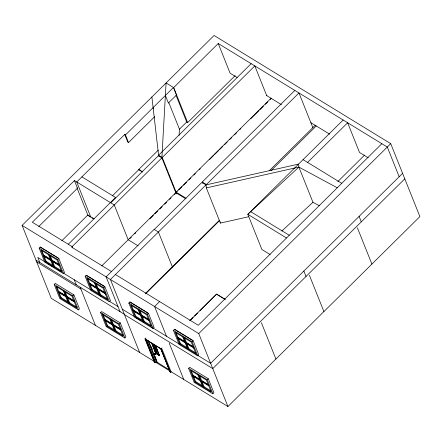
<?xml version="1.0" encoding="UTF-8"?>
<svg xmlns="http://www.w3.org/2000/svg" width="442" height="442" viewBox="0 0 442 442"><rect width="100%" height="100%" fill="white"/><g stroke="black" fill="none" stroke-linecap="round" stroke-linejoin="round"><path stroke-width="0.66" d="M175.866 192.856L161.866 157.86L166.082 82.958L173.667 87.604L187.668 122.6L235.172 75.604M154.706 116.666L128.511 142.578L125.462 134.954L173.457 87.472L176.507 95.096L168.441 102.881M179.098 135.357L179.446 129.202L168.75 102.461M155.175 354.274C154.418 354.97 154.026 352.677 155.131 354.18M160.739 348.898L169.927 371.363M154.462 361.534L51.278 298.344L22.1 225.398L214.077 35.476L390.722 143.656L419.9 216.602L227.923 406.524L171.004 371.667L162.037 349.047M138.147 245.874L128.18 239.774L114.257 204.961L74.444 180.579L32.332 222.243L72.14 246.625L72.648 247.89M125.462 134.954L124.721 134.501L76.726 181.977L90.798 217.16M173.667 87.604L218.237 43.515L387.297 147.048L399.176 176.745M38.808 226.475L77.494 188.209L74.444 180.579M40.216 247.117L58.858 258.531L64.466 272.554L63.416 273.592L44.775 262.178L39.167 248.155L40.156 246.962L58.04 257.913L58.366 258.73M51.283 260.747L43.648 256.073L43.603 255.051L41.631 250.122M61.863 240.697L87.82 215.022L77.217 188.513M142.274 171.816L138.716 169.496L158.347 150.076M179.446 129.202L186.712 122.014L176.021 95.279M45.587 261.846L40.863 250.023L56.99 259.902L61.72 271.725L45.587 261.846L46.117 261.327L44.156 256.426M112.345 195.845L138.794 169.678M59.189 265.592L52.145 261.277L51.841 260.515L52.106 260.255L59.151 264.57M68.272 244.255L115.55 197.48L81.892 176.866M251.15 63.67L158.59 155.241L159.092 156.501M110.754 202.817L158.363 155.717L161.866 157.86M52.145 261.277L52.41 261.018L54.173 262.095M63.416 273.592L57.808 259.57L58.858 258.531M50.382 255.94L54.615 266.532L54.09 267.051L49.36 255.227M79.494 308.842L78.444 309.886L59.803 298.472L54.195 284.449L55.25 283.41L73.886 294.825L79.24 308.207M66.317 297.041L58.675 292.366L58.637 291.344L56.664 286.416M58.675 292.366L58.941 292.107L61.145 297.621L68.195 301.936M60.62 298.14L55.891 286.317L72.024 296.195L76.748 308.019L60.62 298.14L61.145 297.621M281.405 104.621L266.692 95.61L266.979 95.328M86.218 275.289L104.859 286.703L110.467 300.72L109.417 301.764L90.776 290.35L85.168 276.327L86.157 275.134L104.102 286.239M74.223 301.886L67.178 297.571L66.875 296.809L67.134 296.549L74.179 300.864M67.178 297.571L67.438 297.311L65.41 292.234M271.128 98.163L176.115 192.154L186.126 198.281M101.732 265.935L175.789 192.673L185.795 198.801M176.248 192.48L177.225 191.508M178.695 190.054L182.126 186.662M183.596 185.209L186.53 182.303M188.983 179.883L190.938 177.944M193.878 175.038L195.347 173.584M199.265 169.706L200.243 168.739M209.552 159.534L213.469 155.656M214.447 154.689L218.365 150.81M219.343 149.844L222.774 146.451M224.729 144.512L227.182 142.092M229.63 139.672L231.586 137.733M234.525 134.827L236.487 132.887M239.912 129.495L240.896 128.528M250.686 118.837L259.012 110.599M259.995 109.633L263.421 106.24M265.382 104.301L267.83 101.881M270.277 99.456L271.255 98.489M129.799 238.686L131.274 237.232M134.711 233.835L135.688 232.862M149.926 218.779L153.363 215.381M154.833 213.922L157.777 211.011M159.739 209.066L162.197 206.641M164.651 204.21L166.612 202.27M169.557 199.359L171.032 197.9M174.468 194.502L175.446 193.53M78.444 309.886L72.836 295.864L73.886 294.825M67.687 297.925L69.648 302.825L69.118 303.345L64.394 291.521M97.284 288.919L89.649 284.245L89.345 283.482L89.61 283.223L96.654 287.538M89.649 284.245L89.914 283.985L91.676 285.062M91.593 290.018L86.864 278.195L102.992 288.073L107.721 299.897L91.593 290.018L92.118 289.499L87.881 278.908M154.28 229.475L201.889 182.375L206.027 184.905L298.565 164.093L298.88 167.098L312.953 202.281L319.395 205.751M202.779 183.253L202.276 181.993L294.836 90.422M105.782 294.123L98.152 289.449L97.842 288.687L98.107 288.427L105.152 292.742M98.152 289.449L98.411 289.19L99.588 289.908M109.417 301.764L103.809 287.742L104.859 286.703M96.135 283.499L100.616 294.703L100.091 295.223L95.361 283.399M102.235 311.897L120.29 322.958L125.898 336.975L124.848 338.014L106.207 326.599L100.599 312.582L101.649 311.538M102.295 314.45L118.423 324.329L123.152 336.147L107.025 326.273L102.295 314.45L102.82 313.93M112.716 325.174L105.08 320.5L105.036 319.472L103.069 314.544M129.893 302.03L148.529 313.444L154.136 327.467L153.087 328.505L134.445 317.091L128.837 303.074L129.826 301.875L147.711 312.826L148.037 313.643M107.025 326.273L107.55 325.748L105.588 320.848M120.622 330.014L113.583 325.704L113.274 324.942L113.539 324.682L120.583 328.992M269.255 170.75L315.29 125.208M145.407 293.466L219.459 220.204M145.556 293.836L219.608 220.575M113.583 325.704L113.843 325.445L115.019 326.163M271.206 170.502L316.262 125.931M140.954 315.665L133.318 310.986L133.014 310.223L133.28 309.964L140.324 314.284M124.848 338.014L119.241 323.997L120.29 322.958M111.566 319.748L116.047 330.953L115.522 331.478L110.793 319.654M138.694 309.096L138.169 309.615L142.899 321.439M135.263 316.759L130.534 304.941L146.661 314.82L151.391 326.638L135.263 316.759L135.788 316.24L131.307 305.035M149.711 320.605L149.451 320.864L141.821 316.196L141.512 315.428L141.777 315.168L148.821 319.483M141.821 316.196L142.081 315.931L139.805 310.24M159.595 301.571L154.584 306.533L166.463 336.229M343.136 120.003L247.813 214.304L261.885 249.487L270.128 254.531M153.087 328.505L147.479 314.489L148.529 313.444M142.33 316.544L144.285 321.444L143.76 321.964L139.031 310.146M307.577 162.402L347.644 122.765L359.523 152.462L368.214 157.788M174.524 329.367L193.165 340.782L198.773 354.799L197.723 355.843L179.082 344.428L173.474 330.406L174.463 329.213L192.347 340.163L192.673 340.981M189.662 320.743L216.597 294.096L225.426 299.505M190.204 320.395L193.143 317.489M194.613 316.036L197.552 313.129M199.999 310.704L216.597 294.096M185.59 342.998L177.955 338.323L177.911 337.301L175.944 332.373M177.955 338.323L178.22 338.064L180.424 343.578L187.474 347.893M337.776 181.629L364.656 155.037M381.833 143.7L198.292 325.273L115.434 274.526M179.9 344.097L175.17 332.273L191.298 342.152L196.027 353.976L179.9 344.097L180.424 343.578M194.082 348.202L186.452 343.528L186.148 342.765L186.413 342.506L193.458 346.815M186.452 343.528L186.717 343.268L184.69 338.191M227.923 406.524L198.745 333.577L390.722 143.656M197.723 355.843L192.115 341.821L193.165 340.782M186.96 343.882L188.922 348.782L188.397 349.302L183.668 337.478M188.596 368.341L189.646 367.302L208.287 378.717L213.895 392.734L212.845 393.778L194.204 382.363L188.596 368.341L207.237 379.755L212.845 393.778M200.977 380.673L200.712 380.932L193.077 376.258L192.773 375.496L193.032 375.236L200.082 379.551M193.077 376.258L193.342 375.998L191.309 370.921M402.601 173.358L210.624 363.274L196.491 354.622M195.016 382.032L190.292 370.208L206.42 380.087L211.149 391.91L195.016 382.032L195.546 381.512L193.585 376.612M404.795 178.839L212.762 368.617L124.495 314.671M208.618 385.778L201.574 381.463L201.27 380.7L201.535 380.44L208.574 384.75M201.574 381.463L201.839 381.203L203.602 382.28M207.237 379.755L208.287 378.717M199.563 375.512L204.044 386.717L203.519 387.236L198.79 375.413M145.6 339.511L154.96 362.766L154.413 362.501L144.965 338.881L145.921 337.942M151.816 343.627L155.766 345.832L159.518 355.755L155.728 353.396L151.816 343.627L155.612 345.987L159.518 355.755M155.728 353.396L151.971 343.473M156.888 352.512L156.015 353.335L152.363 344.207L155.352 346.064L158.998 355.191M169.96 371.855L160.921 348.583M171.269 371.739L170.496 372.501L161.048 348.882L162.004 347.937M155.12 362.628L155.529 362.578A1.282 0.967 -21.8 0 0 156.645 362.644L147.882 340.732M170.176 371.993L170.496 372.501M337.268 187.789L298.88 167.098L247.813 214.304L286.51 238M281.83 231.05L312.953 202.281M206.027 184.905L206.342 187.911L298.88 167.098M206.342 187.911L220.414 223.094L248.73 216.724M155.103 354.346C154.236 353.832 155.308 354.429 154.971 353.97M154.722 354.048L154.915 354.351L154.418 353.628L155.153 354.429L154.871 353.871M152.772 343.843L156.424 352.965L158.137 353.661M154.899 354.048L154.396 353.788M237.172 77.532L230.116 73.212L218.237 43.515M310.853 122.655L329.693 134.197M303.068 159.639L341.765 183.336M186.712 122.014L187.668 122.6M202.276 181.993L206.762 184.739M250.575 211.574L289.272 235.271M128.511 142.578L127.771 142.125L124.721 134.501M138.716 169.496L142.783 171.988M176.435 193.613L176.789 193.828L162.253 157.485L158.59 155.241L151.893 96.997M76.963 187.883L77.494 188.209M87.82 215.022L94.113 218.873M88.035 215.469L90.245 216.823M91.969 217.878L93.14 218.597M216.652 294.234L224.895 299.284M111.495 271.543L71.632 247.128L254.813 65.913L266.692 95.61M22.1 225.398L198.745 333.577M39.167 248.155L57.808 259.57M85.168 276.327L103.809 287.742M128.837 303.074L147.479 314.489M173.474 330.406L192.115 341.821M43.603 255.051L50.653 259.366M177.911 337.301L184.96 341.616M43.344 255.31L50.979 259.984M51.841 260.515L59.471 265.189M89.345 283.482L96.98 288.156M97.842 288.687L105.472 293.361M133.014 310.223L140.064 314.544M141.512 315.428L149.142 320.102M177.651 337.561L184.701 341.876M186.148 342.765L193.778 347.44M44.498 256.172L46.261 257.25M48.023 258.332L49.786 259.41M55.93 263.172L57.692 264.255M93.439 286.145L96.373 287.941M101.345 290.985L105.456 293.505M135.932 312.168L137.108 312.886M138.871 313.964L140.042 314.682M142.667 316.29L144.429 317.373M146.192 318.45L147.948 319.527M179.982 339.141L184.093 341.66M187.303 343.627L188.48 344.346M190.828 345.782L191.999 346.5M46.117 261.327L53.162 265.642M54.615 266.532L61.659 270.841M92.118 289.499L99.168 293.814M100.616 294.703L107.66 299.013M135.788 316.24L142.838 320.555M144.285 321.444L151.33 325.76M188.922 348.782L195.966 353.092M45.443 262.117L37.797 257.437L39.824 262.498M47.211 263.2L48.974 264.283M50.742 265.36L51.918 266.084M57.211 269.322L58.388 270.045M59.565 270.764L61.328 271.847M63.09 272.924L90.599 289.77M100.511 295.842L101.677 296.554M109.257 301.201L118.003 306.555M122.301 309.185L134.666 316.759M135.843 317.478L137.02 318.201M138.202 318.925L139.965 320.002M151.744 327.218L179.419 344.163M36.006 260.161L124.346 314.295M36.741 262.001L80.903 289.046M100.599 312.582L119.241 323.997M54.195 284.449L72.836 295.864M105.036 319.472L112.086 323.793M58.637 291.344L65.687 295.659M104.776 319.737L112.412 324.411M113.274 324.942L120.904 329.61M105.931 320.599L107.108 321.317M108.87 322.395L110.627 323.478M116.776 327.24L118.539 328.318M58.372 291.604L66.007 296.278M66.875 296.809L74.505 301.483M60.703 293.184L64.814 295.704M68.615 298.03L72.72 300.549M192.773 375.496L200.408 380.17M201.27 380.7L208.9 385.374M193.928 376.357L195.69 377.435M197.452 378.512L198.624 379.236M205.359 383.358L206.536 384.076M107.55 325.748L114.6 330.069M116.047 330.953L123.091 335.268M69.648 302.825L76.687 307.135M195.546 381.512L202.591 385.827M204.044 386.717L211.088 391.026M156.186 362.589L169.866 370.965M158.579 347.13L159.75 347.854M144.965 338.881L161.048 348.882M160.728 348.771L146.103 339.683L155.335 362.766M154.297 346.578L156.424 352.965L158.921 354.523M155.882 353.246L159.672 355.606M148.551 340.887L157.087 362.219L169.673 370.042M157.159 353.263L157.534 353.655M155.054 354.252L154.761 353.782M155.059 354.373L155.092 354.429M150.247 345.13L152.418 349.302M154.81 354.274L154.562 353.655L154.794 354.114M359.108 216.387L361.302 221.867M357.368 227.74L371.904 264.084M312.842 127.627L298.974 92.958L110.423 279.488L139.6 352.434M309.372 275.217L323.909 311.56M303.853 271.045L306.046 276.532M261.382 322.699L275.918 359.042M165.38 95.466L168.43 103.091M153.109 107.599L153.612 108.854M172.49 267.189L158.418 232.006L154.12 229.376L106.124 276.858L120.047 311.665M182.806 336.953L187.535 348.771M197.928 374.888L202.657 386.706M169.225 343.136L183.762 379.479M160.789 348.285L162.794 353.296M163.546 355.175L164.546 357.677M165.297 359.556L166.048 361.434M167.054 363.943L168.303 367.07M168.805 368.324L169.557 370.203M153.462 344.754L156.17 351.523M146.296 339.495L155.529 362.578M109.931 319.124L114.66 330.947M94.5 282.874L99.229 294.692M80.168 287.206L95.439 325.389M74.267 279.769L76.295 284.836M63.526 290.996L68.256 302.814M48.498 254.702L53.228 266.52M155.065 356.357L157.087 362.219M154.612 353.683L154.656 353.705M220.287 221.89L220.414 223.094M155.739 345.683L156.424 352.965M169.966 371.512A1.293 0.972 -21.8 0 1 169.816 370.827M160.766 348.567A1.873 0.392 -40.4 0 1 160.733 348.528M146.932 339.948A1.89 1.79 52.6 0 1 146.705 339.826"/></g></svg>
